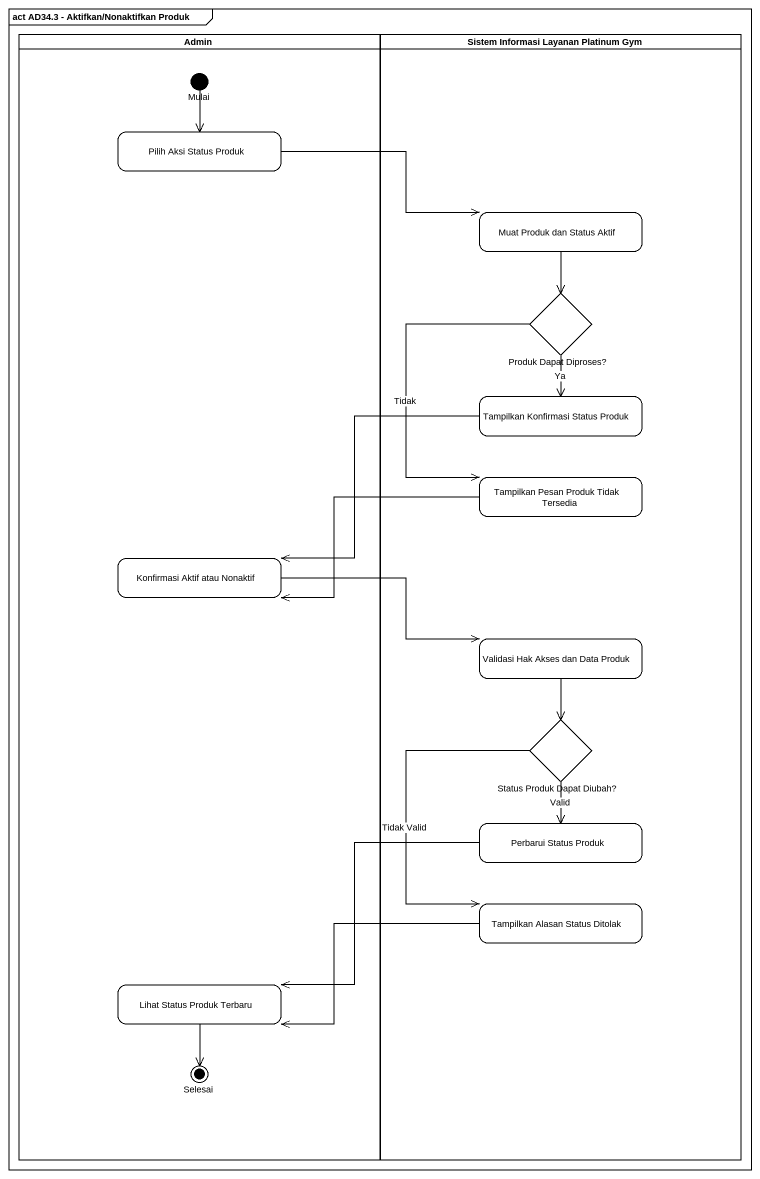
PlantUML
@startuml
mainframe act AD34.3 - Aktifkan/Nonaktifkan Produk
hide empty description
state Admin <<partition>> {
  state Mulai <<start>>
  state "Pilih Aksi Status Produk" as Pilih_Aksi_Status_Produk
  state "Konfirmasi Aktif atau Nonaktif" as Konfirmasi_Aktif_atau
  state "Lihat Status Produk Terbaru" as Lihat_Status_Produk_Terbaru
  state Selesai <<end>>
}
state "Sistem Informasi Layanan Platinum Gym" as Sistem_Informasi_Layanan <<partition>> {
  state "Muat Produk dan Status Aktif" as Muat_Produk_dan_Status_Aktif
  state "Produk Dapat Diproses?" as Produk_Dapat_Diproses <<choice>>
  state "Tampilkan Konfirmasi Status Produk" as Tampilkan_Konfirmasi_Status
  state "Tampilkan Pesan Produk Tidak Tersedia" as Tampilkan_Pesan_Produk
  state "Validasi Hak Akses dan Data Produk" as Validasi_Hak_Akses_dan_Data
  state "Status Produk Dapat Diubah?" as Status_Produk_Dapat_Diubah <<choice>>
  state "Perbarui Status Produk" as Perbarui_Status_Produk
  state "Tampilkan Alasan Status Ditolak" as Tampilkan_Alasan_Status
}
Mulai --> Pilih_Aksi_Status_Produk
Pilih_Aksi_Status_Produk -right-> Muat_Produk_dan_Status_Aktif
Muat_Produk_dan_Status_Aktif --> Produk_Dapat_Diproses
Produk_Dapat_Diproses --> Tampilkan_Konfirmasi_Status : Ya
Produk_Dapat_Diproses --> Tampilkan_Pesan_Produk : Tidak
Tampilkan_Konfirmasi_Status -left-> Konfirmasi_Aktif_atau
Tampilkan_Pesan_Produk -left-> Konfirmasi_Aktif_atau
Konfirmasi_Aktif_atau -right-> Validasi_Hak_Akses_dan_Data
Validasi_Hak_Akses_dan_Data --> Status_Produk_Dapat_Diubah
Status_Produk_Dapat_Diubah --> Perbarui_Status_Produk : Valid
Status_Produk_Dapat_Diubah --> Tampilkan_Alasan_Status : Tidak Valid
Perbarui_Status_Produk -left-> Lihat_Status_Produk_Terbaru
Tampilkan_Alasan_Status -left-> Lihat_Status_Produk_Terbaru
Lihat_Status_Produk_Terbaru --> Selesai
@enduml
